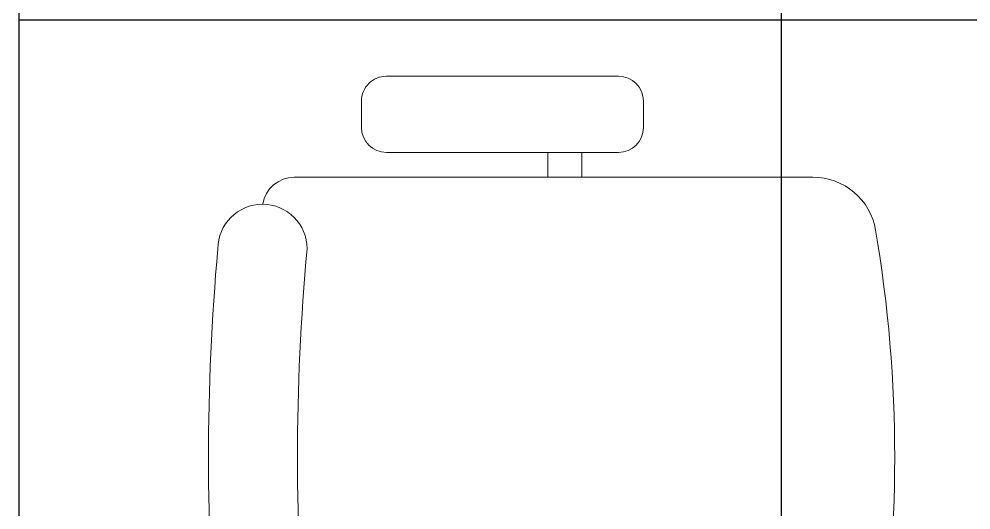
# Model space of a CAD drawing. Extents: x -509638 to 57327, y -29287 to 19916.
# Drawn here: x 10276 to 11025, y -9846 to -9459 of the extents above; entities that cross this region are included whole.
import ezdxf

# ---------------------------------------------------------------- set-up
doc = ezdxf.new("R2010")
doc.units = 0
doc.header["$LTSCALE"] = 0.25
doc.linetypes.add('DASHDOT', pattern=[25.4, 12.7, -6.35, 0, -6.35])
doc.layers.add('01-First Floor$0$FALSE CEILING', color=251, linetype='Continuous')
for name, color, linetype, lineweight in [('01-First Floor$0$LOADING', 253, 'Continuous', 5), ('01-First Floor$0$Walls', 251, 'Continuous', 5), ('E-LITE-CLNG-CNDT', 6, 'DASHDOT', 35)]:
    doc.layers.add(name, color=color, linetype=linetype, lineweight=lineweight)

# ---------------------------------------------------------------- blocks, each defined once
blk = doc.blocks.new('01-First Floor$0$GF21018-P')
at = {"color": 0}
for p, q in [((-0.2207, 0.47563), (-0.2207, 0.0675)), ((-0.2806, 0.34221), (-0.25983, 0.34221)), ((-0.30021, 0.32259), (-0.30021, 0.14)), ((-0.24021, 0.32259), (-0.24021, 0.14)), ((-0.24021, 0.29372), (-0.2207, 0.29372)), ((-0.24021, 0.26708), (-0.2207, 0.26708)), ((-0.2806, 0.12039), (-0.25983, 0.12039))]:
    blk.add_line(p, q, dxfattribs=at)
for centre, radius, start, end in [((-0.0001, -0.52948), 1.06948, 80.36712, 99.63288), ((-0.1707, 0.47563), 0.05, 99.63288, 180), ((-0.2806, 0.32259), 0.01962, 90, 180), ((-0.25983, 0.32259), 0.01962, 360, 90), ((-0.2806, 0.14), 0.01962, 180, 270), ((-0.25983, 0.14), 0.01962, 270, 360), ((-0.16429, 0.0425), 0.03511, 90, 270), ((0, 1.84674), 1.77674, 264.69456, 275.30527), ((-0.1957, 0.0675), 0.025, 180, 261.47208), ((0, 1.83136), 1.83136, 264.85322, 275.14698)]:
    blk.add_arc(centre, radius, start, end, dxfattribs=at)
blk = doc.blocks.new('01-First Floor')
at = {"layer": '01-First Floor$0$FALSE CEILING', "linetype": 'Continuous'}
for p, q in [((10876, -10660), (10876, -7260)), ((10276, -9460), (14276, -9460))]:
    blk.add_line(p, q, dxfattribs=at)
at = {"layer": '01-First Floor$0$FALSE CEILING'}
blk.add_lwpolyline([(10276, -7260), (14276, -7260), (14276, -10660), (10276, -10660)], close=True, dxfattribs=at)
at = {"layer": '01-First Floor$0$Walls'}
blk.add_line((10276, -7260), (10276, -10660), dxfattribs=at)
at = {"layer": '01-First Floor$0$LOADING', "extrusion": (-7.77426e-06, 2.24021e-05, 1), "xscale": 1000, "yscale": 1000, "zscale": 1000, "rotation": 269.9985892449479}
blk.add_blockref('01-First Floor$0$GF21018-P', (10425.06, -9804.71, -0.43), dxfattribs=at)

msp = doc.modelspace()

# ---------------------------------------------------------------- block references
at = {"layer": 'E-LITE-CLNG-CNDT'}
msp.add_blockref('01-First Floor', (0, 0), dxfattribs=at)

doc.saveas('drawing.dxf')
